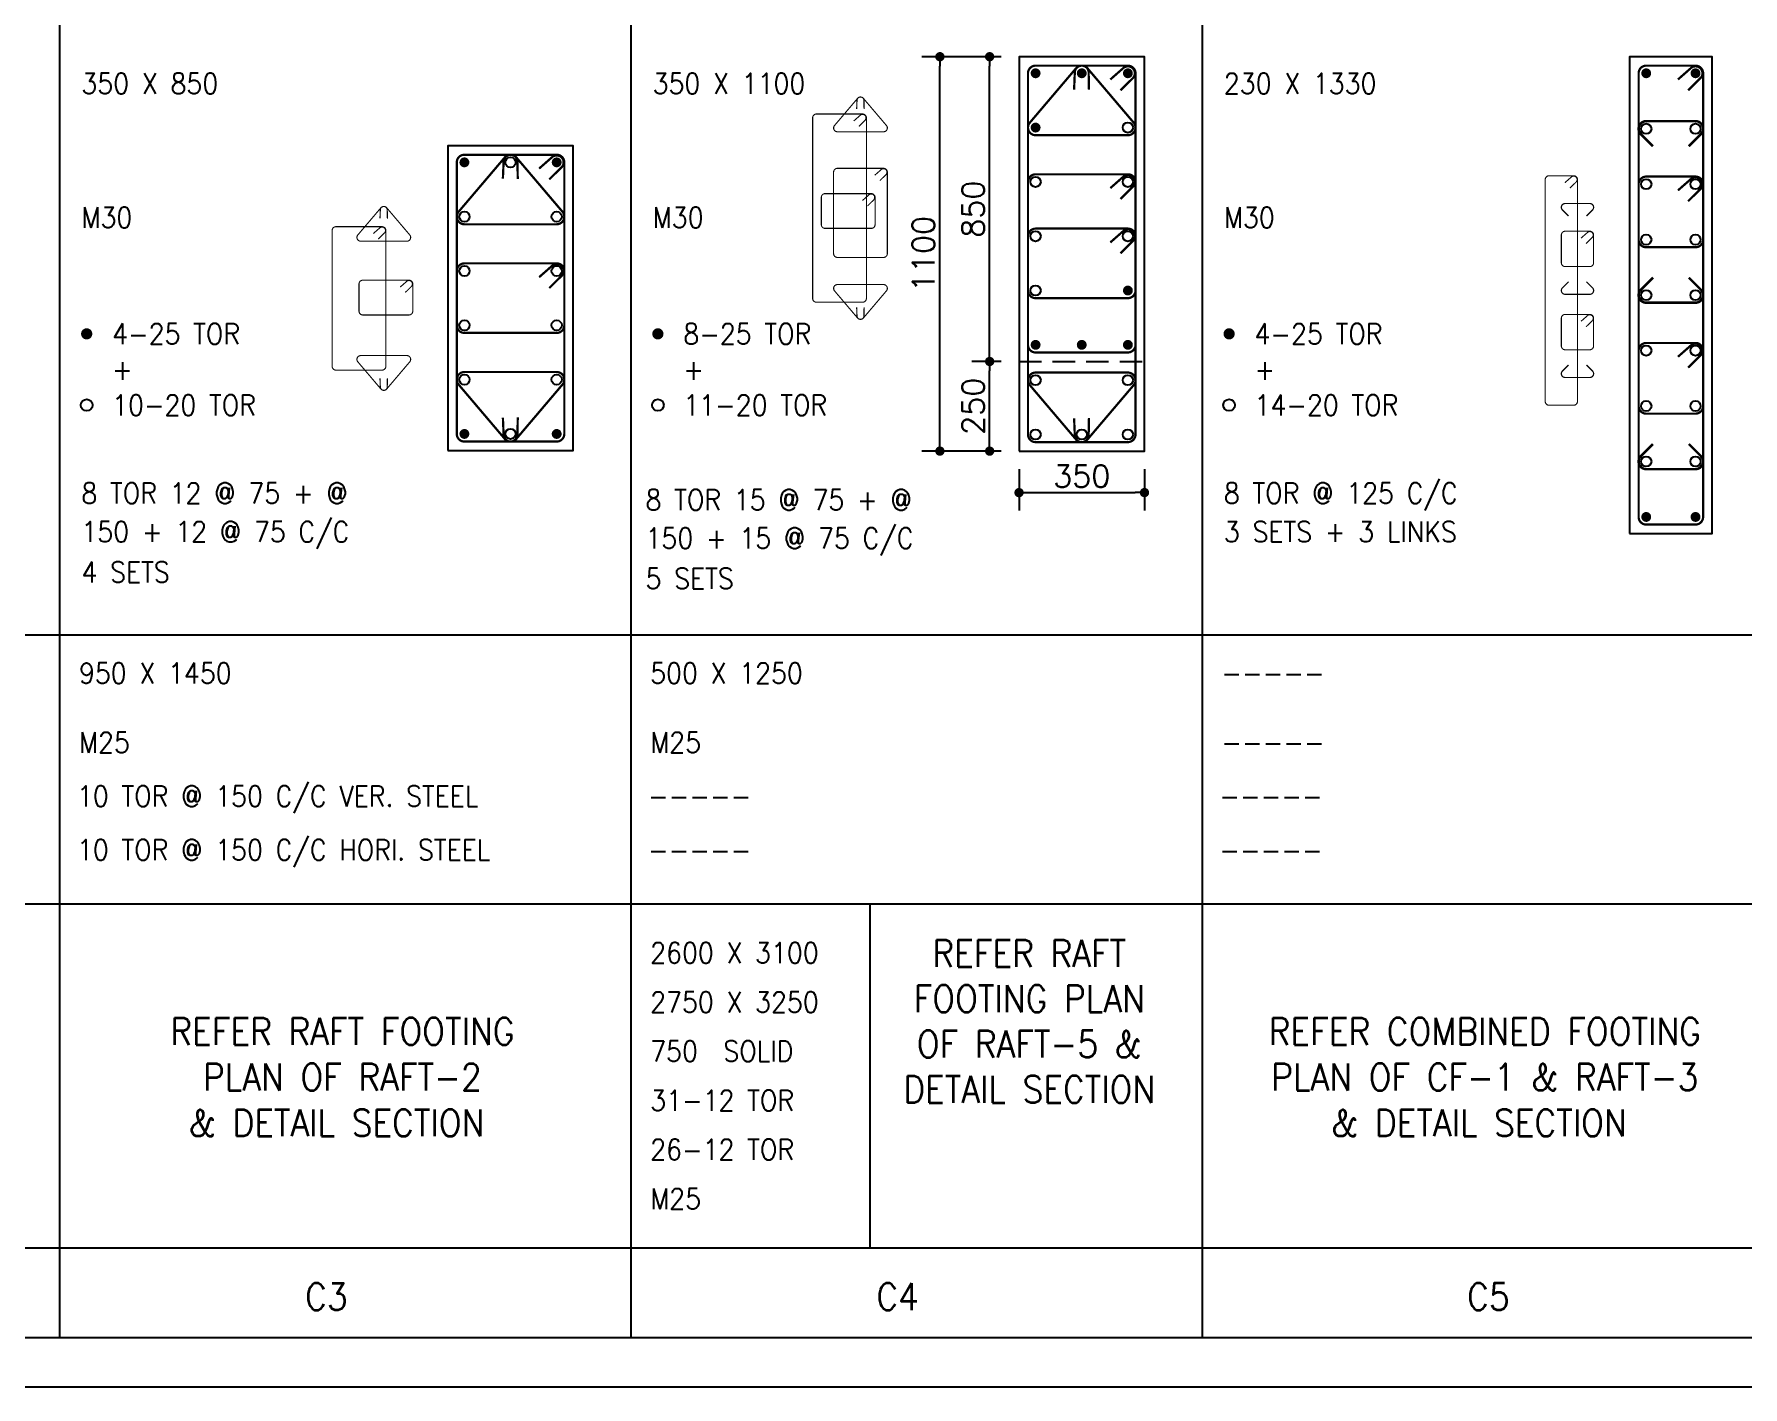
# Model space of a CAD drawing. Extents: x -200722 to 834823, y -494970 to 88783.
# Drawn here: x 246289 to 265358, y -104950 to -89859 of the extents above; entities that cross this region are included whole.
import ezdxf
from ezdxf.enums import TextEntityAlignment as Align

# ---------------------------------------------------------------- set-up
doc = ezdxf.new("R2010")
doc.units = 0
doc.header["$LTSCALE"] = 100
doc.header["$MEASUREMENT"] = 0
doc.header["$PDMODE"] = 34
doc.linetypes.add('HIDDEN', pattern=[0.375, 0.25, -0.125])
doc.layers.get('0').update_dxf_attribs({"linetype": 'CONTINUOUS'})
doc.layers.get('DEFPOINTS').update_dxf_attribs({"linetype": 'CONTINUOUS'})
for name, color, linetype in [('5', 4, 'CONTINUOUS'), ('BEAM', 4, 'CONTINUOUS'), ('COL. SHED. STEEL.', 6, 'CONTINUOUS'), ('column', 240, 'CONTINUOUS'), ('STEEL', 6, 'CONTINUOUS'), ('TEXT', 2, 'CONTINUOUS')]:
    doc.layers.add(name, color=color, linetype=linetype)
doc.layers.add('9_PRINT BOUNDARY_NON PRINT', color=32, linetype='CONTINUOUS', plot=False)
doc.layers.add('9_TITLE TEXT', color=7, linetype='CONTINUOUS', lineweight=20)
doc.layers.add('g-dim', color=6, linetype='CONTINUOUS', lineweight=9)
doc.styles.add('ROMANS', font='romans.shx')
doc.styles.get("Standard").update_dxf_attribs({"font": 'simplex.shx'})
doc.dimstyles.new('STANDARD$0', dxfattribs={"dimtxt": 2.5, "dimasz": 2.5, "dimexe": 2, "dimexo": 0.7, "dimgap": 0.9, "dimtad": 1, "dimdec": 0, "dimdsep": 46, "dimtxsty": 'ROMANS', "dimcen": 0.09, "dimclrd": 4, "dimclre": 4, "dimclrt": 3, "dimadec": 0, "dimazin": 0, "dimtfac": 1, "dimtdec": 0, "dimtmove": 0, "dimatfit": 3, "dimfxl": 1, "dimtolj": 1, "dimtzin": 0, "dimarcsym": 0})

# ---------------------------------------------------------------- blocks, each defined once
blk = doc.blocks.new('DOT')
at = {"color": 0, "linetype": 'ByBlock'}
blk.add_line((-0.5, 0), (-1, 0), dxfattribs=at)
at = {"color": 0, "linetype": 'ByBlock', "const_width": 0.5}
blk.add_lwpolyline([(-0.25, 0, 1), (0.25, 0, 1)], format="xyb", close=True, dxfattribs=at)
blk = doc.blocks.new('*D190')
at = {"layer": 'BEAM', "color": 0, "lineweight": -2, "transparency": 16777216}
for p, q in [((257080, -93511), (256752, -93511)), ((256952, -94407), (256952, -93615)), ((257080, -94511), (256752, -94511))]:
    blk.add_line(p, q, dxfattribs=at)
at = {"layer": 'DEFPOINTS', "color": 0, "lineweight": -3, "transparency": 16777216}
for p in [(256952, -93511), (257280, -93511), (257280, -94511)]:
    blk.add_point(p, dxfattribs=at)
at = {"layer": 'BEAM', "color": 0, "lineweight": -2, "transparency": 16777216, "xscale": 104, "yscale": 104, "zscale": 104}
for p, rotation in [((256952, -93511), 90), ((256952, -94511), 270)]:
    blk.add_blockref('DOT', p, dxfattribs=dict(at, rotation=rotation))
at = {"layer": 'BEAM', "color": 0, "transparency": 16777216, "insert": (256768, -94011), "char_height": 248, "attachment_point": 5, "rotation": 90}
blk.add_mtext('\\A1;250', dxfattribs=at)
blk = doc.blocks.new('_DOT')
at = {"color": 0, "linetype": 'ByBlock'}
blk.add_line((-0.5, 0), (-1, 0), dxfattribs=at)
at = {"color": 0, "linetype": 'ByBlock', "const_width": 0.5}
blk.add_lwpolyline([(-0.25, 0, 1), (0.25, 0, 1)], format="xyb", close=True, dxfattribs=at)
blk = doc.blocks.new('*D191')
at = {"layer": 'BEAM', "color": 0, "lineweight": -2, "transparency": 16777216}
for p, q in [((257080, -90111), (256752, -90111)), ((256952, -93407), (256952, -90215)), ((257080, -93511), (256752, -93511))]:
    blk.add_line(p, q, dxfattribs=at)
at = {"layer": 'DEFPOINTS', "color": 0, "lineweight": -3, "transparency": 16777216}
for p in [(256952, -90111), (257280, -90111), (257280, -93511)]:
    blk.add_point(p, dxfattribs=at)
at = {"layer": 'BEAM', "color": 0, "lineweight": -2, "transparency": 16777216, "xscale": 104, "yscale": 104, "zscale": 104}
for p, rotation in [((256952, -90111), 90), ((256952, -93511), 270)]:
    blk.add_blockref('DOT', p, dxfattribs=dict(at, rotation=rotation))
at = {"layer": 'BEAM', "color": 0, "transparency": 16777216, "insert": (256768, -91811), "char_height": 248, "attachment_point": 5, "rotation": 90}
blk.add_mtext('\\A1;850', dxfattribs=at)
blk = doc.blocks.new('*D192')
at = {"layer": 'BEAM', "color": 0, "lineweight": -2, "transparency": 16777216}
for p, q in [((257080, -90111), (256197, -90111)), ((256397, -94407), (256397, -90215)), ((257080, -94511), (256197, -94511))]:
    blk.add_line(p, q, dxfattribs=at)
at = {"layer": 'DEFPOINTS', "color": 0, "lineweight": -3, "transparency": 16777216}
for p in [(256397, -90111), (257280, -90111), (257280, -94511)]:
    blk.add_point(p, dxfattribs=at)
at = {"layer": 'BEAM', "color": 0, "lineweight": -2, "transparency": 16777216, "xscale": 104, "yscale": 104, "zscale": 104}
for p, rotation in [((256397, -90111), 90), ((256397, -94511), 270)]:
    blk.add_blockref('DOT', p, dxfattribs=dict(at, rotation=rotation))
at = {"layer": 'BEAM', "color": 0, "transparency": 16777216, "insert": (256213, -92311), "char_height": 248, "attachment_point": 5, "rotation": 90}
blk.add_mtext('\\A1;1100', dxfattribs=at)
blk = doc.blocks.new('*D193')
at = {"layer": 'BEAM', "color": 0, "lineweight": -2, "transparency": 16777216}
for p, q in [((257280, -94711), (257280, -95174)), ((258680, -94711), (258680, -95174)), ((257384, -94974), (258576, -94974))]:
    blk.add_line(p, q, dxfattribs=at)
at = {"layer": 'DEFPOINTS', "color": 0, "lineweight": -3, "transparency": 16777216}
for p in [(257280, -94511), (258680, -94511), (258680, -94974)]:
    blk.add_point(p, dxfattribs=at)
at = {"layer": 'BEAM', "color": 0, "lineweight": -2, "transparency": 16777216, "xscale": 104, "yscale": 104, "zscale": 104, "rotation": 180}
blk.add_blockref('DOT', (257280, -94974), dxfattribs=at)
at = {"layer": 'BEAM', "color": 0, "lineweight": -2, "transparency": 16777216, "xscale": 104, "yscale": 104, "zscale": 104}
blk.add_blockref('DOT', (258680, -94974), dxfattribs=at)
at = {"layer": 'BEAM', "color": 0, "transparency": 16777216, "insert": (257980, -94790), "char_height": 248, "attachment_point": 5}
blk.add_mtext('\\A1;350', dxfattribs=at)

msp = doc.modelspace()

# ---------------------------------------------------------------- linework, layer by layer
at = {"color": 0, "linetype": 'HIDDEN', "ltscale": 10}
msp.add_line((257279.9, -93510.6), (258679.9, -93510.6), dxfattribs=at)
msp.add_lwpolyline([(223222.7, -104400.4), (314632.7, -104400.4), (314632.7, -40160.4), (223222.7, -40160.4)], close=True)
at = {"layer": '5', "color": 7, "lineweight": -2}
for p, q in [((246576.2, -104400.4), (246576.2, -40160.4)), ((252951, -104400.4), (252951, -40160.4)), ((259325.8, -104400.4), (259325.8, -40160.4)), ((223222.7, -96560.4), (305172.7, -96560.4)), ((224722.7, -99560.4), (305172.7, -99560.4)), ((255614.2, -99560.4), (255614.2, -103400.4)), ((223222.7, -103400.4), (305172.7, -103400.4))]:
    msp.add_line(p, q, dxfattribs=at)
at = {"layer": '9_PRINT BOUNDARY_NON PRINT'}
msp.add_lwpolyline([(222672.7, -104950.4), (315182.7, -104950.4), (315182.7, -39610.4), (222672.7, -39610.4)], close=True, dxfattribs=at)
at = {"layer": '9_TITLE TEXT'}
msp.add_lwpolyline([(314632.7, -40160.4), (223222.7, -40160.4), (223222.7, -104400.4), (314632.7, -104400.4)], dxfattribs=at)
at = {"layer": 'COL. SHED. STEEL.', "color": 140, "linetype": 'Continuous'}
for points, const_width in [([(257910.5, -90246.5), (257397.5, -90849.9, 0.6217139), (257465, -90986.6), (258494.8, -90986.6, 0.6217139), (258562.3, -90849.9), (258049.3, -90246.5, 0.5176004)], 25), ([(255475.8, -90578.3), (255219.3, -90880, 0.6217139), (255253, -90948.3), (255767.9, -90948.3, 0.6217139), (255801.6, -90880), (255545.2, -90578.3, 0.5176004)], 12.5), ([(251535.7, -91240.4), (251022.7, -91843.7, 0.6217139), (251090.1, -91980.5), (252120, -91980.5, 0.6217139), (252187.4, -91843.7), (251674.5, -91240.4, 0.5176004)], 25), ([(264279.7, -92236.9), (264829.7, -92236.9, 0.4142136), (264914.7, -92151.9), (264914.7, -91533.1, 0.4142136), (264829.7, -91448.1), (264279.7, -91448.1, 0.4142136), (264194.7, -91533.1), (264194.7, -92151.9, 0.4142136)], 25), ([(250156.8, -91798), (249899.4, -92101, 0.6217139), (249933.1, -92169.3), (250448, -92169.3, 0.6217139), (250481.7, -92101), (250224.3, -91798, 0.4933715)], 12.5), ([(263374.8, -92452.3), (263649.8, -92452.3, 0.4142136), (263692.3, -92409.8), (263692.3, -92100.4, 0.4142136), (263649.8, -92057.9), (263374.8, -92057.9, 0.4142136), (263332.3, -92100.4), (263332.3, -92409.8, 0.4142136)], 12.5), ([(255476.7, -93024.4), (255219.3, -92721.5, -0.6217139), (255253, -92653.1), (255767.9, -92653.1, -0.6217139), (255801.6, -92721.5), (255544.2, -93024.4, -0.4933715)], 12.5), ([(263374.8, -93380.4), (263649.8, -93380.4, 0.4142136), (263692.3, -93337.9), (263692.3, -93028.6, 0.4142136), (263649.8, -92986.1), (263374.8, -92986.1, 0.4142136), (263332.3, -93028.6), (263332.3, -93337.9, 0.4142136)], 12.5), ([(264279.7, -94093.1), (264829.7, -94093.1, 0.4142136), (264914.7, -94008.1), (264914.7, -93389.4, 0.4142136), (264829.7, -93304.4), (264279.7, -93304.4, 0.4142136), (264194.7, -93389.4), (264194.7, -94008.1, 0.4142136)], 25), ([(250156.8, -93816.3), (249899.4, -93513.4, -0.6217139), (249933.1, -93445), (250448, -93445, -0.6217139), (250481.7, -93513.4), (250224.3, -93816.3, -0.4933715)], 12.5), ([(251537.6, -94371.1), (251022.7, -93765.2, -0.6217139), (251090.1, -93628.5), (252120, -93628.5, -0.6217139), (252187.4, -93765.2), (251672.5, -94371.1, -0.4933715)], 25), ([(257912.4, -94377.2), (257397.5, -93771.3, -0.6217139), (257465, -93634.6), (258494.8, -93634.6, -0.6217139), (258562.3, -93771.3), (258047.3, -94377.2, -0.4933715)], 25)]:
    msp.add_lwpolyline(points, format="xyb", close=True, dxfattribs=dict(at, const_width=const_width))
for points, const_width in [([(258060.4, -90480), (258056.8, -90280, 0.9275277), (257902.6, -90284.3), (257894.5, -90477.1)], 25), ([(255550.7, -90695), (255548.9, -90595.1, 0.9275277), (255471.8, -90597.2), (255467.8, -90693.6)], 12.5), ([(251685.6, -91473.8), (251682, -91273.9, 0.9275277), (251527.8, -91278.1), (251519.7, -91470.9)], 25), ([(264746.5, -91724), (264888.6, -91583.3, 0.9275277), (264779, -91474.7), (264634, -91602)], 25), ([(250230.8, -91916), (250229, -91816, 0.9275277), (250151.9, -91818.2), (250147.9, -91914.6)], 12.5), ([(263608.2, -92195.9), (263679.3, -92125.5, 0.9275277), (263624.5, -92071.2), (263552, -92134.9)], 12.5), ([(255550.7, -92906.4), (255548.9, -93006.4, -0.9275277), (255471.8, -93004.3), (255467.8, -92907.8)], 12.5), ([(263608.2, -93124), (263679.3, -93053.7, 0.9275277), (263624.5, -92999.3), (263552, -93063)], 12.5), ([(264746.5, -93580.2), (264888.6, -93439.5, 0.9275277), (264779, -93330.9), (264634, -93458.3)], 25), ([(250230.8, -93698.3), (250229, -93798.3, -0.9275277), (250151.9, -93796.2), (250147.9, -93699.8)], 12.5), ([(251685.6, -94135.1), (251682, -94335, -0.9275277), (251527.8, -94330.8), (251519.7, -94138)], 25), ([(258060.4, -94141.2), (258056.8, -94341.2, -0.9275277), (257902.6, -94336.9), (257894.5, -94144.1)], 25)]:
    msp.add_lwpolyline(points, format="xyb", dxfattribs=dict(at, const_width=const_width))
at = {"layer": 'column', "color": 4, "linetype": 'Continuous'}
for points in [[(257279.9, -94510.6), (258679.9, -94510.6), (258679.9, -90110.6), (257279.9, -90110.6)], [(264094.7, -95430.6), (265014.7, -95430.6), (265014.7, -90110.6), (264094.7, -90110.6)], [(250905.1, -94504.5), (252305.1, -94504.5), (252305.1, -91104.5), (250905.1, -91104.5)]]:
    msp.add_lwpolyline(points, close=True, dxfattribs=at)
at = {"layer": 'g-dim', "color": 62, "lineweight": -2}
for points, const_width in [([(255253, -91356), (255768, -91356, -0.4142136), (255810.5, -91398.5), (255810.5, -92307.5, -0.4142136), (255768, -92350), (255253, -92350, -0.4142136), (255210.5, -92307.5), (255210.5, -91398.5, -0.4142136)], 12.5), ([(257464.9, -91422.6), (258494.9, -91422.6, -0.4142136), (258579.9, -91507.6), (258579.9, -93325.6, -0.4142136), (258494.9, -93410.6), (257464.9, -93410.6, -0.4142136), (257379.9, -93325.6), (257379.9, -91507.6, -0.4142136)], 25)]:
    msp.add_lwpolyline(points, format="xyb", close=True, dxfattribs=dict(at, const_width=const_width))
for points, const_width in [([(255726.4, -91494), (255797.4, -91423.6, 0.9275277), (255742.6, -91369.3), (255670.1, -91433)], 12.5), ([(258411.7, -91698.5), (258553.8, -91557.8, 0.9275277), (258444.2, -91449.2), (258299.2, -91576.5)], 25)]:
    msp.add_lwpolyline(points, format="xyb", dxfattribs=dict(at, const_width=const_width))
at = {"layer": 'STEEL'}
for points, const_width in [([(257464.9, -94410.6), (258494.9, -94410.6, 0.4142136), (258579.9, -94325.6), (258579.9, -90295.6, 0.4142136), (258494.9, -90210.6), (257464.9, -90210.6, 0.4142136), (257379.9, -90295.6), (257379.9, -94325.6, 0.4142136)], 25), ([(264279.7, -95330.6), (264829.7, -95330.6, 0.4142136), (264914.7, -95245.6), (264914.7, -90295.6, 0.4142136), (264829.7, -90210.6), (264279.7, -90210.6, 0.4142136), (264194.7, -90295.6), (264194.7, -95245.6, 0.4142136)], 25), ([(255019.1, -92850), (255534.1, -92850, 0.4142136), (255576.6, -92807.5), (255576.6, -90792.5, 0.4142136), (255534.1, -90750), (255019.1, -90750, 0.4142136), (254976.6, -90792.5), (254976.6, -92807.5, 0.4142136)], 12.5), ([(251090.1, -94404.5), (252120.1, -94404.5, 0.4142136), (252205.1, -94319.5), (252205.1, -91289.5, 0.4142136), (252120.1, -91204.5), (251090.1, -91204.5, 0.4142136), (251005.1, -91289.5), (251005.1, -94319.5, 0.4142136)], 25), ([(263194.8, -93999.2), (263469.8, -93999.2, 0.4142136), (263512.3, -93956.7), (263512.3, -91481.7, 0.4142136), (263469.8, -91439.2), (263194.8, -91439.2, 0.4142136), (263152.3, -91481.7), (263152.3, -93956.7, 0.4142136)], 12.5), ([(249656.4, -93607.2), (250171.4, -93607.2, 0.4142136), (250213.9, -93564.7), (250213.9, -92049.7, 0.4142136), (250171.4, -92007.2), (249656.4, -92007.2, 0.4142136), (249613.9, -92049.7), (249613.9, -93564.7, 0.4142136)], 12.5), ([(246843.6, -93202.9, 1), (246906.1, -93202.9, 1)], 62.5), ([(253218.4, -93202.9, 1), (253280.9, -93202.9, 1)], 62.5), ([(259593.2, -93202.9, 1), (259655.7, -93202.9, 1)], 62.5)]:
    msp.add_lwpolyline(points, format="xyb", close=True, dxfattribs=dict(at, const_width=const_width))
at = {"layer": 'STEEL', "linetype": 'Continuous', "const_width": 55}
for points in [[(257464.9, -90268.1, -1), (257464.9, -90323.1, -1)], [(257979.9, -90268.1, 1), (257979.9, -90323.1, 1)], [(258494.9, -90268.1, 1), (258494.9, -90323.1, 1)], [(264279.7, -90268.1, -1), (264279.7, -90323.1, -1)], [(264829.7, -90268.1, 1), (264829.7, -90323.1, 1)], [(257464.9, -90874.1, -1), (257464.9, -90929.1, -1)], [(251090.1, -91262, -1), (251090.1, -91317, -1)], [(252120.1, -91262, 1), (252120.1, -91317, 1)], [(258494.9, -92692.1, 1), (258494.9, -92747.1, 1)], [(257464.9, -93353.1, 1), (257464.9, -93298.1, 1)], [(257979.9, -93353.1, -1), (257979.9, -93298.1, -1)], [(258494.9, -93353.1, -1), (258494.9, -93298.1, -1)], [(251090.1, -94347, 1), (251090.1, -94292, 1)], [(252120.1, -94347, -1), (252120.1, -94292, -1)], [(264279.7, -95273.1, 1), (264279.7, -95218.1, 1)], [(264829.7, -95273.1, -1), (264829.7, -95218.1, -1)]]:
    msp.add_lwpolyline(points, format="xyb", close=True, dxfattribs=at)
at = {"layer": 'STEEL'}
for points, const_width in [([(258411.7, -90486.5), (258553.8, -90345.8, 0.9275277), (258444.2, -90237.2), (258299.2, -90364.5)], 25), ([(264746.5, -90486.5), (264888.6, -90345.8, 0.9275277), (264779, -90237.2), (264634, -90364.5)], 25), ([(255492.5, -90888), (255563.5, -90817.6, 0.9275277), (255508.7, -90763.3), (255436.2, -90827)], 12.5), ([(252036.9, -91480.3), (252178.9, -91339.6, 0.9275277), (252069.3, -91231), (251924.3, -91358.4)], 25), ([(263428.2, -91577.1), (263499.3, -91506.8, 0.9275277), (263444.5, -91452.5), (263372, -91516.1)], 12.5), ([(250129.8, -92145.1), (250200.8, -92074.8, 0.9275277), (250146, -92020.4), (250073.5, -92084.1)], 12.5)]:
    msp.add_lwpolyline(points, format="xyb", dxfattribs=dict(at, const_width=const_width))
at = {"layer": 'STEEL', "color": 40}
for points in [[(264354.7, -91109.5, 28, 28, 0), (264219.6, -90974.5, 28, 28, -0.6681786), (264279.7, -90829.4, 28, 28, 0), (264829.7, -90829.4, 28, 28, -0.6681786), (264889.8, -90974.5, 28, 28, 0), (264754.7, -91109.5, 0, 0, 0)], [(263412.3, -91888.6, 14, 14, 0), (263344.8, -91821.1, 14, 14, -0.6681786), (263374.8, -91748.6, 14, 14, 0), (263649.8, -91748.6, 14, 14, -0.6681786), (263679.9, -91821.1, 14, 14, 0), (263612.3, -91888.6, 0, 0, 0)], [(263412.3, -92621.6, 14, 14, 0), (263344.8, -92689.1, 14, 14, 0.6681786), (263374.8, -92761.7, 14, 14, 0), (263649.8, -92761.7, 14, 14, 0.6681786), (263679.9, -92689.1, 14, 14, 0), (263612.3, -92621.6, 0, 0, 0)], [(264354.7, -92575.4, 28, 28, 0), (264219.6, -92710.5, 28, 28, 0.6681786), (264279.7, -92855.6, 28, 28, 0), (264829.7, -92855.6, 28, 28, 0.6681786), (264889.8, -92710.5, 28, 28, 0), (264754.7, -92575.4, 0, 0, 0)], [(263412.3, -93549.7, 14, 14, 0), (263344.8, -93617.3, 14, 14, 0.6681786), (263374.8, -93689.8, 14, 14, 0), (263649.8, -93689.8, 14, 14, 0.6681786), (263679.9, -93617.3, 14, 14, 0), (263612.3, -93549.7, 0, 0, 0)], [(264354.7, -94431.7, 28, 28, 0), (264219.6, -94566.7, 28, 28, 0.6681786), (264279.7, -94711.9, 28, 28, 0), (264829.7, -94711.9, 28, 28, 0.6681786), (264889.8, -94566.7, 28, 28, 0), (264754.7, -94431.7, 0, 0, 0)]]:
    msp.add_lwpolyline(points, format="xyseb", dxfattribs=at)
for points, const_width in [([(255115.7, -91638.2), (255630.7, -91638.2, -0.4142136), (255673.2, -91680.7), (255673.2, -91983.7, -0.4142136), (255630.7, -92026.2), (255115.7, -92026.2, -0.4142136), (255073.2, -91983.7), (255073.2, -91680.7, -0.4142136)], 12.5), ([(257464.9, -92028.6), (258494.9, -92028.6, -0.4142136), (258579.9, -92113.6), (258579.9, -92719.6, -0.4142136), (258494.9, -92804.6), (257464.9, -92804.6, -0.4142136), (257379.9, -92719.6), (257379.9, -92113.6, -0.4142136)], 25), ([(251090.1, -92416.5), (252120.1, -92416.5, -0.4142136), (252205.1, -92501.5), (252205.1, -93107.5, -0.4142136), (252120.1, -93192.5), (251090.1, -93192.5, -0.4142136), (251005.1, -93107.5), (251005.1, -92501.5, -0.4142136)], 25), ([(249956.4, -92604.1), (250471.4, -92604.1, -0.4142136), (250513.9, -92646.6), (250513.9, -92949.6, -0.4142136), (250471.4, -92992.1), (249956.4, -92992.1, -0.4142136), (249913.9, -92949.6), (249913.9, -92646.6, -0.4142136)], 12.5)]:
    msp.add_lwpolyline(points, format="xyb", close=True, dxfattribs=dict(at, const_width=const_width))
for points, const_width in [([(255589.1, -91776.1), (255660.1, -91705.8, 0.9275277), (255605.3, -91651.5), (255532.8, -91715.1)], 12.5), ([(258411.7, -92304.5), (258553.8, -92163.8, 0.9275277), (258444.2, -92055.2), (258299.2, -92182.5)], 25), ([(252036.9, -92692.3), (252178.9, -92551.6, 0.9275277), (252069.3, -92443), (251924.3, -92570.4)], 25), ([(250429.8, -92742), (250500.8, -92671.7, 0.9275277), (250446, -92617.4), (250373.5, -92681.1)], 12.5)]:
    msp.add_lwpolyline(points, format="xyb", dxfattribs=dict(at, const_width=const_width))
at = {"layer": 'STEEL', "color": 0}
for centre, radius in [((258494.9, -90901.6), 57), ((264279.7, -90914.4), 57), ((264829.7, -90914.4), 57), ((251605.1, -91289.5), 57), ((257464.9, -91507.6), 57), ((258494.9, -91507.6), 57), ((264279.7, -91533.1), 57), ((264829.7, -91533.1), 57), ((251090.1, -91895.5), 57), ((252120.1, -91895.5), 57), ((257464.9, -92113.6), 57), ((258494.9, -92113.6), 57), ((264279.7, -92151.9), 57), ((264829.7, -92151.9), 57), ((251090.1, -92501.5), 57), ((252120.1, -92501.5), 57), ((257464.9, -92719.6), 57), ((264279.7, -92770.6), 57), ((264829.7, -92770.6), 57), ((251090.1, -93107.5), 57), ((252120.1, -93107.5), 57), ((264279.7, -93389.4), 57), ((264829.7, -93389.4), 57), ((251090.1, -93713.5), 57), ((252120.1, -93713.5), 57), ((257464.9, -93719.6), 57), ((258494.9, -93719.6), 57), ((246874.8, -93997.9), 65.3), ((253249.7, -93997.9), 65.3), ((259624.5, -93997.9), 65.3), ((264279.7, -94008.1), 57), ((264829.7, -94008.1), 57), ((251605.1, -94319.5), 57), ((257464.9, -94325.6), 57), ((257979.9, -94325.5), 57), ((258494.9, -94325.6), 57), ((264279.7, -94626.9), 57), ((264829.7, -94626.9), 57)]:
    msp.add_circle(centre, radius, dxfattribs=at)

# ---------------------------------------------------------------- texts
at = {"layer": 'TEXT', "ltscale": 5, "style": 'ROMANS', "width": 0.9}
for s, p in [('350 X 850', (246816.4, -90410.4)), ('350 X 1100', (253191.2, -90410.4)), ('230 X 1330', (259566.1, -90410.4)), ('M30', (246816.4, -91905.4)), ('M30', (253191.2, -91905.4)), ('M30', (259566.1, -91905.4)), ('4-25 TOR', (247158.1, -93202.9)), ('8-25 TOR', (253532.9, -93202.9)), ('4-25 TOR', (259907.7, -93202.9)), ('+', (247158.1, -93600.4)), ('+', (253532.9, -93600.4)), ('+', (259907.7, -93600.4)), ('10-20 TOR', (247158.1, -93997.9)), ('11-20 TOR', (253532.9, -93997.9)), ('14-20 TOR', (259907.7, -93997.9)), ('8 TOR 12 @ 75 + @ ', (246816.4, -94980.4)), ('8 TOR 15 @ 75 + @ ', (253112.2, -95053.5)), ('8 TOR @ 125 C/C', (259566.1, -94980.4)), ('150 + 12 @ 75 C/C', (246816.4, -95410)), ('150 + 15 @ 75 C/C', (253112.2, -95483.1)), ('3 SETS + 3 LINKS', (259566.1, -95410)), ('4 SETS', (246816.4, -95860.5)), ('5 SETS', (253112.2, -95933.6)), ('950 X 1450', (246788.9, -96988.2)), ('500 X 1250', (253163.7, -96988.2)), ('-----', (259538.5, -96988.2)), ('M25', (246788.9, -97760.4)), ('M25', (253163.7, -97760.4)), ('-----', (259538.5, -97760.4)), ('10 TOR @ 150 C/C VER. STEEL', (246765.9, -98360.4)), ('-----', (253140.7, -98360.4)), ('-----', (259515.6, -98360.4)), ('10 TOR @ 150 C/C HORI. STEEL', (246765.9, -98960.4)), ('-----', (253140.7, -98960.4)), ('-----', (259515.6, -98960.4)), ('2600 X 3100', (253163.7, -100109)), ('2750 X 3250', (253163.7, -100657.5)), ('750  SOLID', (253163.7, -101206.1)), ('31-12 TOR', (253163.7, -101754.7)), ('26-12 TOR', (253163.7, -102303.3)), ('M25', (253163.7, -102851.8))]:
    msp.add_text(s, height=230, dxfattribs=at).set_placement(p, align=Align.MIDDLE_LEFT)
for s, p in [('REFER RAFT', (257393.6, -100113.9)), ('FOOTING PLAN', (257393.6, -100619.5)), ('REFER RAFT FOOTING', (249728.1, -100984.2)), ('REFER COMBINED FOOTING', (262477.7, -100984.2)), ('OF RAFT-5 &', (257393.6, -101125.2)), ('PLAN OF RAFT-2', (249728.1, -101494.8)), ('PLAN OF CF-1 & RAFT-3', (262477.7, -101494.8)), ('DETAIL SECTION', (257393.6, -101630.8)), ('& DETAIL SECTION', (249664.1, -102005.4)), ('& DETAIL SECTION', (262413.7, -102005.4))]:
    msp.add_text(s, height=300, dxfattribs=at).set_placement(p, align=Align.MIDDLE_CENTER)
for s, p in [('C3', (249550.1, -103944.9)), ('C4', (255924.9, -103944.9)), ('C5', (262518.4, -103944.9))]:
    msp.add_text(s, height=300, dxfattribs=at).set_placement(p, align=Align.MIDDLE)

# ---------------------------------------------------------------- dimensions: what is measured, and where the dimension line sits
at = {"layer": 'BEAM'}
for base, p1, p2, picture, middle in [((256396.6, -90110.6), (257279.9, -94510.6), (257279.9, -90110.6), '*D192', (256212.6, -92310.6)), ((256952.5, -90110.6), (257279.9, -93510.6), (257279.9, -90110.6), '*D191', (256768.5, -91810.6)), ((256952.5, -93510.6), (257279.9, -94510.6), (257279.9, -93510.6), '*D190', (256768.5, -94010.6))]:
    dim = msp.add_linear_dim(base=base, p1=p1, p2=p2, angle=90, dimstyle='STANDARD$0', override={"dimscale": 8, "dimtxt": 31, "dimasz": 13, "dimexe": 25, "dimexo": 25, "dimgap": 7.5, "dimlfac": 0.25, "dimzin": 3, "dimtxsty": 'Standard', "dimblk": 'DOT', "dimcen": 3, "dimdle": 4, "dimclrd": 0, "dimclre": 0, "dimclrt": 0, "dimtmove": 2, "dimldrblk": 'DOT', "dimtzin": 3}, dxfattribs=at)
    dim.commit()
    dim.dimension.update_dxf_attribs({"geometry": picture, "text_midpoint": middle})
dim = msp.add_linear_dim(base=(258679.9, -94974), p1=(257279.9, -94510.6), p2=(258679.9, -94510.6), dimstyle='STANDARD$0', override={"dimscale": 8, "dimtxt": 31, "dimasz": 13, "dimexe": 25, "dimexo": 25, "dimgap": 7.5, "dimlfac": 0.25, "dimzin": 3, "dimtxsty": 'Standard', "dimblk": 'DOT', "dimcen": 3, "dimdle": 4, "dimclrd": 0, "dimclre": 0, "dimclrt": 0, "dimtmove": 2, "dimldrblk": 'DOT', "dimtzin": 3}, dxfattribs=at)
dim.commit()
dim.dimension.update_dxf_attribs({"geometry": '*D193', "text_midpoint": (257979.9, -94790)})

doc.saveas('drawing.dxf')
